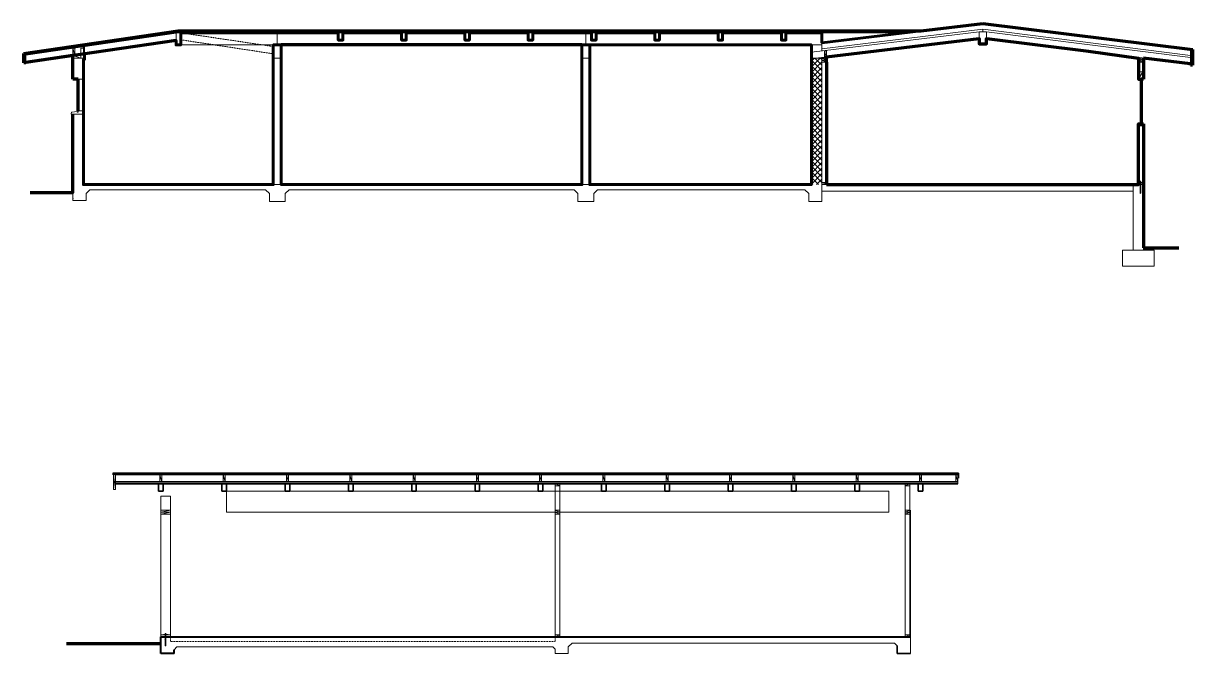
# Model space of a CAD drawing. Header units: inches. Extents: x -3905 to 10892, y 1064 to 9590.
# Drawn here: x 8581 to 9468, y 2700 to 3178 of the extents above; entities that cross this region are included whole.
import ezdxf

# ---------------------------------------------------------------- set-up
doc = ezdxf.new("R2010")
doc.units = ezdxf.units.IN
doc.header["$MEASUREMENT"] = 0
for name, pattern in [('CENTERLINE', [1.81, 0.75, -0.0625, 0.03, -0.0625, 0.75, -0.0625, 0.03, -0.0625]), ('DASH', [0.31, 0.125, -0.03, 0.125, -0.03]), ('MYHIDDEN', [0.1875, 0.125, -0.0625]), ('STITCH', [0.249, 0.0625, -0.062, 0.0625, -0.062])]:
    doc.linetypes.add(name, pattern=pattern)
doc.layers.add('BlockWall', color=30, linetype='Continuous', lineweight=0)
doc.layers.add('SECTIONS', color=70, linetype='Continuous', lineweight=0)
pattern_1 = [(50, (7375.71, 3598.19), (143.452, -12.55), [15, -165]), (355, (7375.71, 3598.2), (-27.75, 150.438), [12, -132]), (100.451, (7387.67, 3597.15), (115.702, 137.888), [12.748, -140.228]), (46.184, (7375.71, 3638.2), (213.448, -33.104), [22.5, -247.5]), (96.636, (7393.5, 3635.43), (186.932, 194.824), [19.122, -210.343]), (351.184, (7375.71, 3638.2), (186.932, 194.824), [18, -198]), (21, (7395.71, 3628.19), (119.381, -80.524), [15, -165]), (326, (7395.71, 3628.2), (48.663, 145.03), [12, -132]), (71.451, (7405.66, 3621.48), (168.044, 64.506), [12.748, -140.228]), (37.5, (7375.71, 3598.194), (2.432, 66.5788), [0, -130.4, 0, -134, 0, -132.5]), (7.5, (7375.71, 3598.19), (52.614, 78.8823), [0, -76.4, 0, -127.4, 0, -50.5]), (327.5, (7331.11, 3598.194), (106.7645, -4.511), [0, -50, 0, -156, 0, -207]), (317.5, (7311.11, 3598.19), (116.637, 20.021), [0, -65, 0, -103.6, 0, -147])]

# ---------------------------------------------------------------- blocks, each defined once
blk = doc.blocks.new('*U462')
at = {"color": 0, "lineweight": 0}
blk.add_line((0, 0), (3.5, 1.5), dxfattribs=at)
blk.add_lwpolyline([(0, 0), (3.5, 0), (3.5, 1.5), (0, 1.5)], close=True, dxfattribs=at)
blk = doc.blocks.new('*U464')
at = {"layer": 'BlockWall', "color": 0, "lineweight": 0}
blk.add_line((0, 0), (3.5, 5.5), dxfattribs=at)
blk.add_lwpolyline([(0, 0), (3.5, 0), (3.5, 5.5), (0, 5.5)], close=True, dxfattribs=at)
blk = doc.blocks.new('*U461')
at = {"color": 0, "lineweight": 0}
blk.add_line((0, 0), (5.5, 1.5), dxfattribs=at)
blk.add_lwpolyline([(0, 0), (5.5, 0), (5.5, 1.5), (0, 1.5)], close=True, dxfattribs=at)
blk = doc.blocks.new('*U453')
at = {"color": 0, "lineweight": 0}
for p, q in [((1.83, 0.2), (-1.68, 0.2)), ((-1.68, 0), (-1.68, 0.2)), ((1.83, 0), (-1.68, 0)), ((0.41, 0.53), (-0.41, 0.53)), ((-0.25, 0.85), (-0.25, -1.4)), ((0.25, 0.85), (-0.25, 0.85)), ((-0.25, -1.5), (-0.25, 0)), ((0.25, 0.85), (0.25, -1.4)), ((0.25, -1.5), (0.25, 0)), ((1.83, 0), (1.83, 0.2)), ((-0.25, -1.5), (-0.25, -8.38)), ((0.25, -1.5), (0.25, -8.38))]:
    blk.add_line(p, q, dxfattribs=at)
at = {"color": 0, "linetype": 'CENTERLINE', "lineweight": 0}
blk.add_line((0, 1.28), (0, -4.36), dxfattribs=at)
at = {"linetype": 'Continuous', "lineweight": 5}
for p, q in [((-0.75, -3.5), (-0.75, -3.5)), ((-0.25, -8.38), (0.25, -8.38)), ((-0.25, -8.38), (-0.12, -8.5)), ((-0.19, -8.44), (-0.25, -8.38)), ((-0.12, -8.5), (0.12, -8.5))]:
    blk.add_line(p, q, dxfattribs=at)
at = {"linetype": 'Continuous', "lineweight": 0}
blk.add_line((0.12, -8.5), (0.25, -8.38), dxfattribs=at)
at = {"color": 0, "lineweight": 0}
for points in [[(0.41, 0.53), (0.41, 0.2), (-0.41, 0.2), (-0.41, 0.53)], [(-0.3, 0.59), (0.3, 0.59)]]:
    blk.add_lwpolyline(points, dxfattribs=at)
for centre, radius, start, end in [((-0.3, 0.45), 0.136, 34.00448, 145.99552), ((0, 0.27), 0.317, 54.11184, 125.88816), ((0.3, 0.45), 0.136, 34.00001, 145.99999)]:
    blk.add_arc(centre, radius, start, end, dxfattribs=at)
blk = doc.blocks.new('*U463')
at = {"color": 0, "lineweight": 0}
blk.add_line((0, 0), (7.25, 1.5), dxfattribs=at)
blk.add_lwpolyline([(0, 0), (7.25, 0), (7.25, 1.5), (0, 1.5)], close=True, dxfattribs=at)

msp = doc.modelspace()

# ---------------------------------------------------------------- hatches: boundary and pattern name
at = {"layer": 'SECTIONS', "linetype": 'Continuous', "lineweight": 5}
h = msp.add_hatch(dxfattribs=at)
h.set_pattern_fill('ANSI37', color=256, scale=24)
h.paths.add_polyline_path([(9186.51085, 3152.10756), (9178.51085, 3152.10756), (9178.51085, 3056.10756), (9186.51085, 3056.10756)])
at = {"layer": 'SECTIONS', "lineweight": 5}
h = msp.add_hatch(dxfattribs=at)
h.set_pattern_fill('AR-CONC', color=256, scale=20)
h.set_pattern_definition(pattern_1)
h.paths.add_polyline_path([(8768.51085, 3049.20629), (8768.51085, 3044.10756), (8778.51085, 3044.10756), (8778.51085, 3050.10756), (8778.51085, 3056.10756), (8618.51085, 3056.10756), (8618.51085, 3044.10756), (8628.51085, 3044.10756), (8628.51085, 3049.20629), (8631.41212, 3052.10756), (8765.60958, 3052.10756)])
h = msp.add_hatch(dxfattribs=at)
h.set_pattern_fill('AR-CONC', color=256, scale=20)
h.set_pattern_definition(pattern_1)
h.paths.add_polyline_path([(8778.51085, 3056.10756), (8618.51085, 3056.10756), (8618.51085, 3044.10756), (8628.51085, 3044.10756), (8628.51085, 3049.20629), (8631.41212, 3052.10756), (8765.60958, 3052.10756), (8768.51085, 3049.20629), (8768.51085, 3044.10756), (8778.51085, 3044.10756), (8778.51085, 3050.10756)])

# ---------------------------------------------------------------- linework, layer by layer
for p, q in [((9308.57597, 3178.48863), (9186.51085, 3163.73168)), ((9308.57485, 3177.98485), (9186.51085, 3163.22804)), ((9308.57485, 3177.98485), (9186.51085, 3163.22804)), ((9308.57485, 3177.98485), (9467.6435, 3158.0369)), ((9308.57597, 3178.48863), (9467.6435, 3158.54082)), ((8698.40129, 3172.81977), (8582.69846, 3155.82723)), ((8698.51085, 3171.31977), (8582.91642, 3154.34315)), ((9182.51085, 3172.81977), (8698.40129, 3172.81977)), ((8698.51085, 3171.31977), (8698.40129, 3172.81977)), ((8700.26085, 3171.31977), (8698.51085, 3171.31977)), ((9305.68832, 3172.09584), (9178.51085, 3156.72084)), ((9305.76085, 3167.0682), (9182.01085, 3152.10756)), ((9182.51085, 3172.81977), (9261.68485, 3172.81977)), ((9182.51085, 3171.31977), (9249.2773, 3171.31977)), ((9308.5659, 3173.95464), (9186.51085, 3159.19891)), ((9308.5659, 3173.95464), (9308.51085, 3172.10756)), ((9308.5659, 3173.95464), (9466.1435, 3154.19368)), ((9311.23851, 3167.06857), (9466.1435, 3147.64277)), ((9311.33338, 3172.09584), (9466.1435, 3152.68193)), ((8618.51085, 3159.60756), (8620.01085, 3154.10756)), ((8770.51085, 3162.06977), (8770.51085, 3056.10756)), ((8770.51085, 3162.06977), (8776.51085, 3162.06977)), ((8770.51085, 3162.06977), (8776.51085, 3162.06977)), ((8776.51085, 3162.06977), (8776.51085, 3056.10756)), ((9178.51085, 3162.06977), (9186.51085, 3162.06977)), ((9178.51085, 3152.10756), (9178.51085, 3156.72084)), ((9186.51085, 3157.68799), (9186.51085, 3163.73168)), ((9186.51085, 3157.68799), (9186.51085, 3163.73168)), ((9190.01085, 3157.60756), (9188.51085, 3152.10756)), ((9466.1435, 3158.22501), (9466.1435, 3152.68193)), ((9467.6435, 3157.97501), (9467.6435, 3158.54082)), ((8582.91642, 3148.78048), (8582.91642, 3154.34315)), ((8618.51085, 3154.10756), (8624.51085, 3152.10756)), ((8618.51085, 3152.10756), (8618.51085, 3136.10756)), ((8618.51085, 3152.10756), (8626.51085, 3152.10756)), ((8626.51085, 3152.10756), (8626.51085, 3136.10756)), ((8770.51085, 3152.10756), (8776.51085, 3152.10756)), ((9004.51085, 3152.10756), (9010.51085, 3152.10756)), ((9178.51085, 3152.10756), (9178.51085, 3056.10756)), ((9186.51085, 3152.10756), (9178.51085, 3152.10756)), ((9186.51085, 3152.10756), (9186.51085, 3056.10756)), ((9186.51085, 3152.10756), (9190.01085, 3150.60756)), ((9186.51085, 3150.60756), (9190.01085, 3149.10756)), ((9426.51085, 3152.10756), (9430.01085, 3150.60756)), ((9426.51085, 3152.10756), (9430.01085, 3150.60756)), ((9426.51085, 3150.60756), (9430.01085, 3149.10756)), ((9426.51085, 3150.60756), (9430.01085, 3149.10756)), ((9426.51085, 3136.10756), (9426.51085, 3149.10756)), ((9426.51085, 3136.10756), (9426.51085, 3149.10756)), ((9430.01085, 3136.10756), (9430.01085, 3149.10756)), ((9430.01085, 3136.10756), (9430.01085, 3149.10756)), ((9430.51085, 3152.10756), (9430.51085, 3136.10756)), ((9430.51085, 3152.10756), (9430.51085, 3136.10756)), ((9466.1435, 3147.64277), (9466.1435, 3152.68193)), ((8618.51085, 3136.10756), (8626.51085, 3136.10756)), ((8622.51085, 3136.10756), (8622.51085, 3112.10756)), ((8626.51085, 3136.10756), (8626.51085, 3112.10756)), ((9426.51085, 3136.10756), (9430.51085, 3136.10756)), ((9426.51085, 3136.10756), (9430.51085, 3136.10756)), ((9428.51085, 3136.10756), (9428.51085, 3102.10756)), ((8618.51085, 3109.46686), (8618.51085, 3056.10756)), ((8626.51085, 3111.85756), (8626.51085, 3056.10756)), ((9426.51085, 3102.10756), (9430.51085, 3102.10756)), ((9426.51085, 3057.60756), (9426.51085, 3102.10756)), ((9430.01085, 3057.60756), (9430.01085, 3102.10756)), ((9430.51085, 3102.10756), (9430.51085, 3050.10756)), ((8618.51085, 3056.10756), (8618.51085, 3044.10756)), ((8628.51085, 3049.20629), (8631.41212, 3052.10756)), ((8631.41212, 3052.10756), (8764.60958, 3052.10756)), ((8767.51085, 3049.20629), (8764.60958, 3052.10756)), ((8779.51085, 3049.20629), (8782.41212, 3052.10756)), ((8782.41212, 3052.10756), (8998.60958, 3052.10756)), ((9001.51085, 3049.20629), (8998.60958, 3052.10756)), ((9013.51085, 3049.20629), (9016.41212, 3052.10756)), ((9016.41212, 3052.10756), (9173.60958, 3052.10756)), ((9176.51085, 3049.20629), (9173.60958, 3052.10756)), ((9186.51085, 3057.60756), (9190.01085, 3056.10756)), ((9186.51085, 3056.10756), (9186.51085, 3043.2394)), ((9186.51085, 3051.10756), (9422.51085, 3051.10756)), ((9422.51085, 3056.10756), (9424.01085, 3056.10756)), ((9422.51085, 3056.10756), (9422.51085, 3043.2394)), ((9424.01085, 3056.10756), (9429.01085, 3056.10756)), ((9426.51085, 3057.60756), (9430.01085, 3056.10756)), ((9428.76085, 3057.76674), (9427.26085, 3057.76674)), ((9427.26085, 3057.64674), (9427.26085, 3057.76674)), ((9428.76085, 3057.64674), (9427.26085, 3057.64674)), ((9428.41921, 3058.09125), (9427.59597, 3058.09125)), ((9427.76085, 3058.40872), (9427.76085, 3056.24768)), ((9428.26085, 3058.40872), (9427.76085, 3058.40872)), ((9427.76085, 3056.14674), (9427.76085, 3057.64674)), ((9427.76085, 3056.14674), (9427.76085, 3049.64674)), ((9427.76085, 3056.14674), (9428.26085, 3056.14674)), ((9428.26085, 3058.40872), (9428.26085, 3056.24768)), ((9428.26085, 3056.14674), (9428.26085, 3057.64674)), ((9428.26085, 3056.14674), (9428.26085, 3049.64674)), ((9428.76085, 3057.64674), (9428.76085, 3057.76674)), ((9430.51085, 3056.10756), (9429.01085, 3056.10756)), ((8586.19942, 3050.10756), (8618.51085, 3050.10756)), ((8618.51085, 3044.10756), (8628.51085, 3044.10756)), ((8628.51085, 3044.10756), (8628.51085, 3049.20629)), ((8767.51085, 3043.2394), (8767.51085, 3049.20629)), ((8767.51085, 3043.2394), (8779.51085, 3043.2394)), ((8779.51085, 3043.2394), (8779.51085, 3049.20629)), ((9001.51085, 3043.2394), (9001.51085, 3049.20629)), ((9001.51085, 3043.2394), (9013.51085, 3043.2394)), ((9013.51085, 3043.2394), (9013.51085, 3049.20629)), ((9176.51085, 3043.2394), (9176.51085, 3049.20629)), ((9176.51085, 3043.2394), (9186.51085, 3043.2394)), ((9430.51085, 3008.10756), (9457.09486, 3008.10756))]:
    msp.add_line(p, q, dxfattribs=at)
at = {"layer": 'SECTIONS', "linetype": 'Continuous', "lineweight": 90}
for p, q in [((9261.68485, 3172.81977), (9308.57597, 3178.48863)), ((9308.57597, 3178.48863), (9467.6435, 3158.54082)), ((9004.51085, 3162.06977), (8776.51085, 3162.06977)), ((9467.6435, 3158.54082), (9467.6435, 3146.72501)), ((8582.91642, 3148.46208), (8581.41642, 3148.46208)), ((8582.91642, 3148.78415), (8582.91642, 3148.46208)), ((9466.1435, 3146.72501), (9466.1435, 3147.64277)), ((9466.8935, 3146.72501), (9466.1435, 3146.72501)), ((9467.6435, 3146.72501), (9466.8935, 3146.72501)), ((9430.51085, 3008.10756), (9457.09486, 3008.10756))]:
    msp.add_line(p, q, dxfattribs=at)
at = {"layer": 'SECTIONS', "linetype": 'Continuous', "lineweight": 70}
for p, q in [((8581.36138, 3155.71199), (8698.40129, 3172.81977)), ((8698.40129, 3172.81977), (9261.68485, 3172.81977)), ((8581.41642, 3148.46208), (8581.36138, 3155.71199)), ((8618.51085, 3154.01168), (8582.91642, 3148.78415)), ((8618.51085, 3136.10756), (8618.51085, 3154.01168)), ((9190.01085, 3149.10756), (9190.01085, 3056.10756)), ((9466.1435, 3147.64277), (9430.51085, 3152.10756)), ((9430.51085, 3152.10756), (9430.51085, 3136.10756)), ((8622.51085, 3136.10756), (8618.51085, 3136.10756)), ((8622.51085, 3112.10756), (8622.51085, 3136.10756)), ((9430.51085, 3136.10756), (9428.51085, 3136.10756)), ((9428.51085, 3136.10756), (9428.51085, 3102.10756)), ((9428.51085, 3102.10756), (9430.51085, 3102.10756)), ((9430.51085, 3102.10756), (9430.51085, 3008.10756))]:
    msp.add_line(p, q, dxfattribs=at)
at = {"layer": 'SECTIONS', "lineweight": 70}
for p, q in [((8696.76085, 3165.50376), (8582.91642, 3148.78415)), ((8685.19828, 2707.42778), (8613.56783, 2707.42778))]:
    msp.add_line(p, q, dxfattribs=at)
at = {"layer": 'SECTIONS', "linetype": 'MYHIDDEN', "lineweight": 5}
for p, q in [((8700.2221, 3166.02098), (8770.51085, 3155.38014)), ((8700.26085, 3171.31977), (8770.51085, 3160.91845)), ((9178.51085, 3156.72084), (9178.51085, 3162.06977))]:
    msp.add_line(p, q, dxfattribs=at)
at = {"layer": 'SECTIONS', "linetype": 'Continuous', "lineweight": 9}
msp.add_line((8770.51085, 3056.10756), (8776.51085, 3056.10756), dxfattribs=at)
at = {"layer": 'SECTIONS', "linetype": 'CENTERLINE', "lineweight": 5}
msp.add_line((9428.01085, 3058.93037), (9428.01085, 3053.28476), dxfattribs=at)
at = {"layer": 'SECTIONS', "lineweight": 35}
for p, q in [((9290.19828, 2837.10001), (8648.69828, 2837.10001)), ((8650.69828, 2830.35952), (9289.69828, 2830.35952)), ((9289.69828, 2828.85952), (8650.69828, 2828.85952)), ((9290.19828, 2833.10001), (9290.19828, 2837.10001)), ((9243.69828, 2705.95824), (9241.66517, 2707.99135)), ((9243.69828, 2699.99135), (9243.69828, 2705.95824)), ((9243.69828, 2699.99135), (9253.69828, 2699.99135))]:
    msp.add_line(p, q, dxfattribs=at)
at = {"layer": 'SECTIONS', "lineweight": 0}
for p, q in [((8648.69828, 2837.10001), (8648.69828, 2835.85952)), ((8650.69828, 2824.60952), (8649.19828, 2835.85952)), ((8650.69828, 2828.85952), (8650.69828, 2830.35952)), ((8984.19828, 2828.85952), (8987.69828, 2827.35952)), ((9289.69828, 2828.85952), (9289.69828, 2830.35952)), ((8984.19828, 2827.35952), (8984.19828, 2808.85952)), ((8987.69828, 2827.35952), (8987.69828, 2808.85952)), ((9249.67828, 2827.35952), (9249.67828, 2808.85952)), ((9253.17828, 2827.35952), (9253.17828, 2808.85952)), ((8984.19828, 2808.85952), (8987.69828, 2807.35952)), ((8984.19828, 2807.35952), (8987.69828, 2805.85952)), ((8984.19828, 2805.85952), (8984.19828, 2714.35952)), ((8987.69828, 2805.85952), (8987.69828, 2714.35952)), ((9249.67828, 2712.85952), (9249.67828, 2808.85952)), ((9253.17828, 2808.85952), (9253.17828, 2712.85952)), ((9253.69828, 2808.85952), (9253.69828, 2712.85952)), ((8984.19828, 2712.85952), (8987.69828, 2714.35952)), ((8685.19828, 2699.99135), (8685.19828, 2712.85952)), ((8984.19828, 2712.85952), (8974.31367, 2712.85952)), ((8997.09955, 2707.99135), (9241.66517, 2707.99135)), ((9253.69828, 2699.99135), (9253.69828, 2712.85952)), ((9253.69828, 2699.99135), (9253.69828, 2712.85952))]:
    msp.add_line(p, q, dxfattribs=at)
at = {"layer": 'SECTIONS', "lineweight": 40}
for p, q in [((8685.19828, 2699.99135), (8685.19828, 2712.85952)), ((8685.19828, 2712.85952), (8685.19828, 2712.85952)), ((8685.19828, 2712.85952), (8692.44828, 2712.85952)), ((8692.44828, 2712.85952), (9253.69828, 2712.85952)), ((8692.44828, 2712.85952), (9180.24682, 2712.85952)), ((8692.44828, 2712.85952), (8692.44828, 2712.85952)), ((8695.19828, 2699.99135), (8685.19828, 2699.99135)), ((8695.19828, 2699.99135), (8695.19828, 2702.95824))]:
    msp.add_line(p, q, dxfattribs=at)
at = {"layer": 'SECTIONS', "linetype": 'DASH', "lineweight": 0}
for p, q in [((8692.44828, 2712.85952), (8692.44828, 2709.15126)), ((8692.44828, 2709.15126), (8973.07328, 2709.15126)), ((8984.19828, 2709.15126), (8973.07328, 2709.15126)), ((8984.19828, 2712.85952), (8984.19828, 2709.15126))]:
    msp.add_line(p, q, dxfattribs=at)
at = {"layer": 'SECTIONS', "linetype": 'Continuous', "lineweight": 60}
msp.add_lwpolyline([(9261.68485, 3172.81977), (9186.51085, 3163.73168), (9186.51085, 3171.31977), (9159.26085, 3171.31977), (9159.26085, 3165.81977), (9155.76085, 3165.81977), (9155.76085, 3171.31977), (9111.26085, 3171.31977), (9111.26085, 3165.81977), (9107.76085, 3165.81977), (9107.76085, 3171.31977), (9063.26085, 3171.31977), (9063.26085, 3165.81977), (9059.76085, 3165.81977), (9059.76085, 3171.31977), (9015.26085, 3171.31977), (9015.26085, 3165.81977), (9011.76085, 3165.81977), (9011.76085, 3171.31977), (8967.26085, 3171.31977), (8967.26085, 3165.81977), (8963.76085, 3165.81977), (8963.76085, 3171.31977), (8919.26085, 3171.31977), (8919.26085, 3165.81977), (8915.76085, 3165.81977), (8915.76085, 3171.31977), (8871.26085, 3171.31977), (8871.26085, 3165.81977), (8867.76085, 3165.81977), (8867.76085, 3171.31977), (8823.26085, 3171.31977), (8823.26085, 3165.81977), (8819.76085, 3165.81977), (8819.76085, 3171.31977), (8700.26085, 3171.31977), (8700.26085, 3162.06977), (8696.76085, 3162.06977), (8696.76085, 3165.50376), (8627.26085, 3155.29673), (8627.26085, 3150.85051), (8626.51085, 3150.85051), (8626.51085, 3056.10756), (8770.51085, 3056.10756), (8770.51085, 3162.06977), (8776.51085, 3162.06977), (8776.51085, 3056.10756), (9004.51085, 3056.10756), (9004.51085, 3162.06977), (9010.51085, 3162.06977), (9010.51085, 3056.10756), (9178.51085, 3056.10756), (9178.51085, 3162.06977), (9010.51085, 3162.06977)], dxfattribs=at)
at = {"layer": 'SECTIONS', "lineweight": 5}
for points in [[(8696.76085, 3162.06977), (8700.26085, 3162.06977), (8700.26085, 3171.31977), (8696.76085, 3171.31977)], [(8773.51085, 3162.06977), (8700.26085, 3162.06977), (8700.26085, 3171.31977), (8773.51085, 3171.31977)], [(8773.51085, 3162.06977), (9007.51085, 3162.06977), (9007.51085, 3171.31977), (8773.51085, 3171.31977)], [(9186.51085, 3162.06977), (9007.51085, 3162.06977), (9007.51085, 3171.31977), (9186.51085, 3171.31977)], [(9305.76085, 3162.85756), (9311.26085, 3162.85756), (9311.26085, 3172.10756), (9305.76085, 3172.10756)], [(8618.51085, 3154.10756), (8620.01085, 3154.10756), (8620.01085, 3159.60756), (8618.51085, 3159.60756)], [(8626.51085, 3152.10756), (8624.51085, 3152.10756), (8624.51085, 3159.76318), (8626.51085, 3159.76318)], [(8626.51085, 3150.85051), (8627.26085, 3150.85051), (8627.26085, 3160.85051), (8626.51085, 3160.85051)], [(9004.51085, 3162.06977), (9010.51085, 3162.06977), (9010.51085, 3056.10756), (9004.51085, 3056.10756)], [(9190.01085, 3152.10756), (9188.51085, 3152.10756), (9188.51085, 3157.60756), (9190.01085, 3157.60756)], [(9466.1435, 3146.72501), (9467.6435, 3146.72501), (9467.6435, 3157.97501), (9466.1435, 3157.97501)], [(8581.41642, 3148.46208), (8582.91642, 3148.46208), (8582.91642, 3153.96208), (8581.41642, 3153.96208)], [(8618.51085, 3152.10756), (8624.51085, 3152.10756), (8624.51085, 3154.10756), (8618.51085, 3154.10756)], [(9186.51085, 3150.60756), (9190.01085, 3150.60756), (9190.01085, 3152.10756), (9186.51085, 3152.10756)], [(9186.51085, 3149.10756), (9190.01085, 3149.10756), (9190.01085, 3150.60756), (9186.51085, 3150.60756)], [(9426.51085, 3150.60756), (9430.01085, 3150.60756), (9430.01085, 3152.10756), (9426.51085, 3152.10756)], [(9426.51085, 3150.60756), (9430.01085, 3150.60756), (9430.01085, 3152.10756), (9426.51085, 3152.10756)], [(9426.51085, 3149.10756), (9430.01085, 3149.10756), (9430.01085, 3150.60756), (9426.51085, 3150.60756)], [(9426.51085, 3149.10756), (9430.01085, 3149.10756), (9430.01085, 3150.60756), (9426.51085, 3150.60756)], [(9186.51085, 3056.10756), (9190.01085, 3056.10756), (9190.01085, 3057.60756), (9186.51085, 3057.60756)], [(9422.51085, 3056.10756), (9430.51085, 3056.10756), (9430.51085, 3006.23256), (9422.51085, 3006.23256)], [(9426.51085, 3056.10756), (9430.01085, 3056.10756), (9430.01085, 3057.60756), (9426.51085, 3057.60756)], [(9414.51085, 2994.23256), (9438.51085, 2994.23256), (9438.51085, 3006.23256), (9414.51085, 3006.23256)]]:
    msp.add_lwpolyline(points, close=True, dxfattribs=at)
at = {"layer": 'SECTIONS', "linetype": 'DASH', "lineweight": 5}
for points in [[(8819.76085, 3165.81977), (8823.26085, 3165.81977), (8823.26085, 3171.31977), (8819.76085, 3171.31977)], [(8867.76085, 3165.81977), (8871.26085, 3165.81977), (8871.26085, 3171.31977), (8867.76085, 3171.31977)], [(8915.76085, 3165.81977), (8919.26085, 3165.81977), (8919.26085, 3171.31977), (8915.76085, 3171.31977)], [(8963.76085, 3165.81977), (8967.26085, 3165.81977), (8967.26085, 3171.31977), (8963.76085, 3171.31977)], [(9011.76085, 3165.81977), (9015.26085, 3165.81977), (9015.26085, 3171.31977), (9011.76085, 3171.31977)], [(9059.76085, 3165.81977), (9063.26085, 3165.81977), (9063.26085, 3171.31977), (9059.76085, 3171.31977)]]:
    msp.add_lwpolyline(points, close=True, dxfattribs=at)
at = {"layer": 'SECTIONS', "linetype": 'STITCH', "lineweight": 5}
for points in [[(9107.76085, 3165.81977), (9111.26085, 3165.81977), (9111.26085, 3171.31977), (9107.76085, 3171.31977)], [(9155.76085, 3165.81977), (9159.26085, 3165.81977), (9159.26085, 3171.31977), (9155.76085, 3171.31977)]]:
    msp.add_lwpolyline(points, close=True, dxfattribs=at)
at = {"layer": 'SECTIONS', "linetype": 'Continuous', "lineweight": 70}
for points in [[(9190.01085, 3149.10756), (9190.01085, 3153.07471), (9305.76085, 3167.0682), (9305.76085, 3162.85756), (9311.26085, 3162.85756), (9311.23851, 3167.06857), (9388.69101, 3157.35567)], [(9388.69101, 3157.35567), (9426.51085, 3152.10756), (9426.51085, 3136.10756), (9428.51085, 3136.10756)], [(8586.19942, 3050.10756), (8618.51085, 3050.10756), (8618.51085, 3109.46686)], [(9190.01085, 3056.10756), (9426.51085, 3056.10756), (9426.51085, 3102.10756), (9428.51085, 3102.10756)]]:
    msp.add_lwpolyline(points, dxfattribs=at)
at = {"layer": 'SECTIONS', "lineweight": 5}
for points in [[(8593.05095, 3155.87739), (8597.80648, 3156.59732)], [(8598.11821, 3156.64451), (8602.87375, 3157.36444)], [(8583.33885, 3156.01135), (8581.36138, 3155.71199), (8581.21262, 3153.40605), (8580.96726, 3153.09711)], [(8581.41642, 3155.63316), (8581.41642, 3154.11606), (8587.67196, 3155.06308)], [(8587.98368, 3155.11027), (8592.73922, 3155.8302)], [(9428.41921, 3058.09125), (9428.41921, 3057.76674), (9427.59597, 3057.76674), (9427.59597, 3058.09125)], [(9427.70778, 3058.15133), (9428.30793, 3058.15133)]]:
    msp.add_lwpolyline(points, dxfattribs=at)
msp.add_lwpolyline([(8622.51085, 3112.10756), (8626.26085, 3112.10756, -0.414213562), (8626.51085, 3111.85756), (8626.51085, 3109.46686), (8617.43931, 3109.46686, -0.414213562), (8617.18931, 3109.71686), (8617.18931, 3110.26159, -0.370233628), (8617.82541, 3111.00289), (8621.76085, 3111.60756), (8621.76085, 3111.10756), (8622.51085, 3111.10756)], format="xyb", close=True, dxfattribs=at)
at = {"layer": 'SECTIONS', "lineweight": 0}
for points in [[(9289.69828, 2836.35952), (8649.19828, 2836.35952), (8649.19828, 2835.85952), (9289.69828, 2835.85952)], [(8650.69828, 2824.60952), (8650.69828, 2835.85952), (8649.19828, 2835.85952), (8649.19828, 2824.60952)], [(8984.19828, 2827.35952), (8987.69828, 2827.35952), (8987.69828, 2828.85952), (8984.19828, 2828.85952)], [(8685.19828, 2712.85952), (8692.44828, 2712.85952), (8692.44828, 2819.60952), (8685.19828, 2819.60952)], [(8984.19828, 2807.35952), (8987.69828, 2807.35952), (8987.69828, 2808.85952), (8984.19828, 2808.85952)], [(8984.19828, 2805.85952), (8987.69828, 2805.85952), (8987.69828, 2807.35952), (8984.19828, 2807.35952)], [(8685.19828, 2712.85952), (8692.44828, 2712.85952), (8692.44828, 2714.35952), (8685.19828, 2714.35952)], [(8984.19828, 2712.85952), (8987.69828, 2712.85952), (8987.69828, 2714.35952), (8984.19828, 2714.35952)]]:
    msp.add_lwpolyline(points, close=True, dxfattribs=at)
at = {"layer": 'SECTIONS', "lineweight": 35}
for points in [[(8683.44828, 2823.35952), (8686.94828, 2823.35952), (8686.94828, 2828.85952), (8683.44828, 2828.85952)], [(8731.44828, 2823.35952), (8734.94828, 2823.35952), (8734.94828, 2828.85952), (8731.44828, 2828.85952)], [(8779.44828, 2823.35952), (8782.94828, 2823.35952), (8782.94828, 2828.85952), (8779.44828, 2828.85952)], [(8827.44828, 2823.35952), (8830.94828, 2823.35952), (8830.94828, 2828.85952), (8827.44828, 2828.85952)], [(8875.44828, 2823.35952), (8878.94828, 2823.35952), (8878.94828, 2828.85952), (8875.44828, 2828.85952)], [(8923.44828, 2823.35952), (8926.94828, 2823.35952), (8926.94828, 2828.85952), (8923.44828, 2828.85952)], [(8971.44828, 2823.35952), (8974.94828, 2823.35952), (8974.94828, 2828.85952), (8971.44828, 2828.85952)], [(9019.44828, 2823.35952), (9022.94828, 2823.35952), (9022.94828, 2828.85952), (9019.44828, 2828.85952)], [(9067.44828, 2823.35952), (9070.94828, 2823.35952), (9070.94828, 2828.85952), (9067.44828, 2828.85952)], [(9115.44828, 2823.35952), (9118.94828, 2823.35952), (9118.94828, 2828.85952), (9115.44828, 2828.85952)], [(9163.44828, 2823.35952), (9166.94828, 2823.35952), (9166.94828, 2828.85952), (9163.44828, 2828.85952)], [(9211.44828, 2823.35952), (9214.94828, 2823.35952), (9214.94828, 2828.85952), (9211.44828, 2828.85952)], [(9259.44828, 2823.35952), (9262.94828, 2823.35952), (9262.94828, 2828.85952), (9259.44828, 2828.85952)]]:
    msp.add_lwpolyline(points, close=True, dxfattribs=at)
at = {"layer": 'SECTIONS', "linetype": 'Continuous', "lineweight": 5}
msp.add_lwpolyline([(8734.94828, 2807.35952), (9237.36736, 2807.35952), (9237.36736, 2823.35952), (8734.94828, 2823.35952)], close=True, dxfattribs=at)
at = {"layer": 'SECTIONS', "lineweight": 0}
msp.add_lwpolyline([(8997.09955, 2707.99135), (8994.19828, 2705.09008), (8994.19828, 2699.99135), (8984.19828, 2699.99135), (8984.19828, 2703.49496), (8982.40223, 2705.15126), (8697.39129, 2705.15126), (8695.19828, 2702.95824)], dxfattribs=at)
at = {"layer": 'SECTIONS', "lineweight": 5}
msp.add_circle((9428.01085, 3049.64674), 0.25, dxfattribs=at)
for centre, radius, start, end in [((9427.70899, 3058.015), 0.13633, 34.00447965, 145.99552035), ((9428.00759, 3057.83477), 0.31658, 54.11184115, 125.88815885), ((9428.30619, 3058.01501), 0.13632, 34.00000918, 145.99999082)]:
    msp.add_arc(centre, radius, start, end, dxfattribs=at)

# ---------------------------------------------------------------- block references
for name, p in [('*U464', (9426.51085, 3136.10756)), ('*U464', (9426.51085, 3136.10756)), ('*U462', (9426.51085, 3100.60756))]:
    msp.add_blockref(name, p, dxfattribs=at)
at = {"layer": 'SECTIONS', "lineweight": 0, "rotation": 90}
for p in [(8685.94828, 2830.35952), (8733.94828, 2830.35952), (8781.94828, 2830.35952), (8829.94828, 2830.35952), (8877.94828, 2830.35952), (8925.99682, 2830.35952), (8973.94828, 2830.35952), (8973.94828, 2830.35952), (9021.94828, 2830.35952), (9069.94828, 2830.35952), (9117.94828, 2830.35952), (9165.94828, 2830.35952), (9213.94828, 2830.35952), (9261.94828, 2830.35952), (9289.69828, 2830.35952)]:
    msp.add_blockref('*U461', p, dxfattribs=at)
at = {"layer": 'SECTIONS', "lineweight": 0}
for name, p in [('*U462', (9249.67828, 2827.35952)), ('*U463', (8685.19828, 2807.35952)), ('*U463', (8685.19828, 2805.85952)), ('*U462', (9249.67828, 2807.35952)), ('*U462', (9249.67828, 2805.85952)), ('*U453', (8688.82328, 2714.35952)), ('*U462', (9249.67828, 2712.85952))]:
    msp.add_blockref(name, p, dxfattribs=at)

doc.saveas('drawing.dxf')
